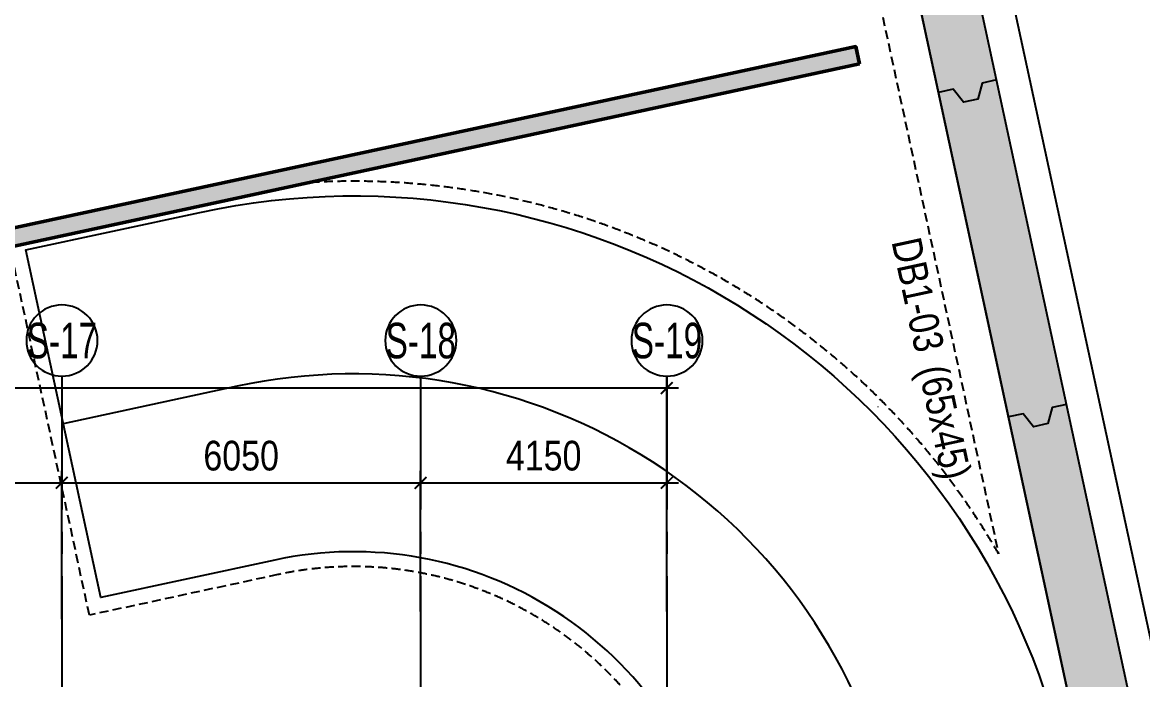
# Model space of a CAD drawing. Header units: millimetres. Extents: x -80883 to 1373228, y -532110 to 182357.
# Drawn here: x 1136592 to 1155477, y -320396 to -309309 of the extents above; entities that cross this region are included whole.
import ezdxf
from ezdxf.enums import TextEntityAlignment as Align
from ezdxf.xclip import XClip

# ---------------------------------------------------------------- set-up
doc = ezdxf.new("R2010")
doc.units = ezdxf.units.MM
doc.header["$LTSCALE"] = 100
doc.header["$XCLIPFRAME"] = 0
doc.header["$PDMODE"] = 32
doc.header["$PDSIZE"] = 2.5
for name, pattern in [('CENTER2', [1.125, 0.75, -0.125, 0.125, -0.125]), ('DASHED', [4.5, 3, -1.5]), ('Xref_ST_MBDV Cot vach 30.7.2022$0$DASHDOT', [1, 0.5, -0.25, 0, -0.25])]:
    doc.linetypes.add(name, pattern=pattern)
for name, color, linetype in [('ccu11-Khuat', 9, 'DASHED'), ('ccu11-Thay', 7, 'Continuous'), ('ccu12-Hatch', 250, 'Continuous'), ('ccu12-Manh', 8, 'Continuous'), ('ccu12-Text', 31, 'Continuous'), ('ccu12-Truc', 13, 'CENTER2'), ('KC-Betong', 6, 'Continuous'), ('KC2-DIM', 251, 'Continuous'), ('KT-Dim', 8, 'Continuous'), ('Xref_ST_MBDV Cot vach 30.7.2022$0$Xref_ST_MBDV Cot vach 30.7.2022|Xref_ST_MBDV Cot vach 30.7.2022|Xref_ST_MBDV Cot vach 30.7.2022|Xref_ST_MBDV Cot vach 30.7.2022|A-CORE-OTLN', 2, 'Continuous'), ('Xref_ST_MBDV Cot vach 30.7.2022$0$Xref_ST_MBDV Cot vach 30.7.2022|Xref_ST_MBDV Cot vach 30.7.2022|Xref_ST_MBDV Cot vach 30.7.2022|Xref_ST_MBDV Cot vach 30.7.2022|A-WALL-PATT', 251, 'Continuous'), ('Xref_ST_MBDV Cot vach 30.7.2022$0$Xref_ST_MBDV Cot vach 30.7.2022|Xref_ST_MBDV Cot vach 30.7.2022|Xref_ST_MBDV Cot vach 30.7.2022|Xref_ST_MBDV Cot vach 30.7.2022|ccu12-Thay', 7, 'Continuous'), ('Xref_ST_MBDV Cot vach 30.7.2022$0$Xref_ST_MBDV Cot vach 30.7.2022|Xref_ST_MBDV Cot vach 30.7.2022|Xref_ST_MBDV Cot vach 30.7.2022|Xref_ST_MBDV Cot vach 30.7.2022|Site_plot line', 1, 'Xref_ST_MBDV Cot vach 30.7.2022$0$DASHDOT'), ('Xref_ST_MBDV Cot vach 30.7.2022|Xref_ST_MBDV Cot vach 30.7.2022|Xref_ST_MBDV Cot vach 30.7.2022|Xref_ST_MBDV Cot vach 30.7.2022|A-GRID-SYM', 50, 'Continuous')]:
    doc.layers.add(name, color=color, linetype=linetype)
for name, color, linetype, lineweight in [('ccu12-Tencaukien', 9, 'Continuous', 15), ('KT-Net cot', 2, 'Continuous', 50), ('KT-Vat lieu', 250, 'Continuous', 9)]:
    doc.layers.add(name, color=color, linetype=linetype, lineweight=lineweight)
doc.styles.add('Arial Narrow', font='ARIALN.TTF')
doc.styles.add('HBA-Text', font='GOTHIC.TTF')
doc.dimstyles.new('ccu12-200', dxfattribs={"dimscale": 200, "dimtxt": 2.5, "dimasz": 1, "dimexe": 1, "dimexo": 2, "dimgap": 1, "dimtad": 1, "dimdec": 0, "dimrnd": 5, "dimdsep": 46, "dimtxsty": 'Arial Narrow', "dimblk": 'ARCHTICK', "dimcen": -1, "dimdle": 1, "dimclrd": 256, "dimclre": 256, "dimclrt": 3, "dimadec": 0, "dimazin": 2, "dimtfac": 0.1, "dimtdec": 0, "dimtmove": 0, "dimatfit": 1, "dimldrblk": 'ARCHTICK', "dimfxl": 1, "dimtvp": 0.8333333333333334, "dimtolj": 1, "dimtzin": 12, "dimarcsym": 0})

# ---------------------------------------------------------------- blocks, each defined once
blk = doc.blocks.new('MBKC-B1-PN')
at = {"layer": 'ccu11-Khuat', "ltscale": 0.5}
for points in [[(64992.858256415, -41259.67588329985), (86647.00724546285, -40575.28673728317), (86647.00724546285, -34672.34070721071), (99736.2720188559, -34258.64859011065, 0.4681895009446196), (103567.4013430104, -29357.2740589765), (100869.7479684651, -16842.34034781862, 0.4142135623734859), (93680.75955739152, -12203.00358212186), (90503.73006778164, -12887.82737116754), (89165.48201694572, -6679.436848046898)], [(92310.27698922902, 50866.59806175606), (105829.3848882704, -11851.1479566737, 0.2837891548357015), (94227.44293558202, -5588.307141001336)]]:
    blk.add_lwpolyline(points, format="xyb", dxfattribs=at)
at = {"layer": 'ccu11-Thay'}
blk.add_lwpolyline([(86897.00724546285, -41217.70993746206), (86897.00724546285, -34914.56417634879), (99744.1694382194, -34508.52382051066, 0.4681895009446107), (103811.7882268277, -29304.59530597302), (101114.1348522825, -16789.66159481514, 0.4142135623734772), (93628.0808043878, -11958.61669830448), (90695.43819859531, -12590.76173434639), (89431.14812650462, -6725.476522729441), (92363.79073229712, -6093.331486687588, -0.4032773817334345), (106873.8511256131, -15076.61661195703), (107889.4423621271, -18323.41632070072)], format="xyb", dxfattribs=at)
at = {"layer": 'ccu12-Manh'}
blk.add_lwpolyline([(104869.852232174, -19975.9190022315), (104046.7774580917, -16157.51655877364, 0.4142135623734784), (92995.93576834258, -9025.974092496035), (90063.29316254985, -9658.119128538005)], format="xyb", dxfattribs=at)
at = {"layer": 'Xref_ST_MBDV Cot vach 30.7.2022$0$Xref_ST_MBDV Cot vach 30.7.2022|Xref_ST_MBDV Cot vach 30.7.2022|Xref_ST_MBDV Cot vach 30.7.2022|Xref_ST_MBDV Cot vach 30.7.2022|A-CORE-OTLN', "color": 6}
blk.add_lwpolyline([(64968.80776126822, -41910.76057298976), (105785.5588329486, -40620.72874475905), (111202.0284154708, -33691.14119643258), (92975.20629092352, 50866.59806175559)], dxfattribs=at)
blk = doc.blocks.new('Xref_ST_MBDV Cot vach 30.7.2022$0$Tuong Vay01-flat-1')
at = {"layer": 'Xref_ST_MBDV Cot vach 30.7.2022$0$Xref_ST_MBDV Cot vach 30.7.2022|Xref_ST_MBDV Cot vach 30.7.2022|Xref_ST_MBDV Cot vach 30.7.2022|Xref_ST_MBDV Cot vach 30.7.2022|A-WALL-PATT'}
h = blk.add_hatch(dxfattribs=at)
h.set_pattern_fill('ACET-2D-VATLIEU04', color=256, scale=50, pattern_type=2)
h.set_pattern_definition([(49.99999999999999, (-11139561.83942936, -1407213.44759845), (-225.902473859489, 189.5546824974008), [37.49999998626113, -412.4999998488724]), (355, (-11139561.83942936, -1407213.44759845), (32.12721218541265, 367.2157156157773), [29.99999999490911, -329.9999999440002]), (100.4514, (-11139531.95358936, -1407216.06226845), (-341.2315265778452, -62.9441868767608), [31.87009499667636, -350.57105596344]), (46.18420000000001, (-11139561.83942936, -1407113.44759845), (-319.1804974675179, 306.2520974436775), [56.24999996954708, -618.749999665018]), (96.6356, (-11139517.37105686, -1407120.34425195), (-516.9959221575409, -60.14402179722674), [47.80514400473094, -525.8565000520404]), (351.1842, (-11139561.83942936, -1407113.44759845), (84.74077420309186, 546.3954293043353), [45.00000000792112, -495.0000000871323]), (21, (-11139511.83942936, -1407138.44759845), (-105.6808218676597, 275.3079533968121), [37.49999999934682, -412.499999992815]), (326.0000000000001, (-11139511.83942936, -1407138.44759845), (206.1288045682013, 305.5985201385338), [30.00000001746614, -330.0000001921275]), (71.4514, (-11139486.96831286, -1407155.22340145), (-328.9637652803212, 110.3801005582791), [31.87009499870726, -350.5710559857798]), (37.50000000000001, (-11139561.83942936, -1407213.44759845), (-78.13452938385308, 101.8269011885859), [0, -325.9999998517854, 0, -334.9999998476936, 0, -331.2499998493985]), (7.499999999999999, (-11139561.83942936, -1407213.44759845), (-23.27934638224542, 176.8241910238285), [0, -191.0000000278261, 0, -318.5000000464012, 0, -126.2500000183929]), (327.5, (-11139673.33942936, -1407213.44759845), (71.94441751949489, 112.9301145330537), [0, -125.0000000614986, 0, -390.0000001918756, 0, -517.5000002546042]), (317.5, (-11139723.33942936, -1407213.44759845), (158.0205495897681, 172.4491691102739), [0, -162.4999999478019, 0, -258.9999999168043, 0, -367.4999998819521]), (45, (-11139561.83942936, -1407213.44759845), (-150.2601910028607, 150.2601910026278), []), (45, (-11139561.83942936, -1407152.19759845), (-150.2601910028607, 150.2601910026278), [])])
h.paths.add_polyline_path([(-82665.42454257607, -118500.0088302612), (-81837.41861176863, -121132.0343658989), (-80902.71611081436, -123728.0834242017), (-79862.87874617614, -126283.8385967175), (-78719.63840653747, -128795.0430432414), (-77474.89874527603, -131257.5152608277), (-76130.7324262727, -133667.1548922951), (-74689.37767251953, -136019.9495540815), (-73153.2345392555, -138311.981517314), (-71524.86091735773, -140539.4342316107), (-69806.96827445179, -142698.5986796832), (-68002.4171395041, -144785.8795539467), (-66114.21234000102, -146797.8012427511), (-64145.497998368, -148731.0136179249), (-62099.55229647644, -150582.2976132843), (-59979.78201714717, -152348.5705846979), (-57789.71687134914, -154026.8914431464), (-55533.00362077914, -155614.4655520306), (-53213.40000534989, -157108.6493807235), (-50834.76848621853, -158506.954906286), (-48401.06981415115, -159807.0537564463), (-45916.35643433966, -161006.7810866404), (-43384.76573854871, -162104.1391847725), (-40810.51317570359, -163097.3007977149), (-38197.88523275405, -163984.6121738681), (-35551.23229684308, -164764.5958169776), (-32874.96141154505, -165435.9529462866), (-30173.5289383363, -165997.5656592443), (-27451.44813587703, -166448.4963081502), (-24701.85157574899, -166789.3238736566), (-4396.734290909022, -168938.2567786218), (36420.01678077132, -167648.2249503911), (41836.4863632936, -160718.6374020646), (12445.38596707024, -24367.66042796941), (8472.910947457654, -9248.974452903174), (-4718.707271176856, -5521.400683149928), (-10557.45827306993, -9946.818014640827), (-34021.18647153303, -27848.24941525888), (-39776.65152562223, -32008.57135346811), (-41248.85870469548, -35293.77142358455), (-45787.31564925052, -38574.38242801698), (-49368.4870454669, -38942.00303377653), (-57644.18705056235, -44924.06981060421), (-59844.65461433306, -46601.45355761005), (-61968.93197572604, -48362.30333496258), (-64019.60134904832, -50208.3517090485), (-65993.2459566202, -52136.53199238679), (-67886.59205765836, -54143.61763671576), (-69696.47008413821, -56226.27801198442), (-71419.8706161473, -58381.05012253253), (-73053.93764149398, -60604.33085121214), (-74595.93274202198, -62892.42844269238), (-76043.29574720934, -65241.53179885377), (-77393.615911806, -67647.72832025355), (-78644.64476583898, -70107.01135663176), (-79794.29917307012, -72615.28586126259), (-80840.66479975358, -75168.37520986283), (-81781.99930225872, -77762.02815519366), (-82616.73522835784, -80391.9259061541), (-83343.48262714595, -83053.68931881292), (-83961.03136360087, -85742.88618860021), (-84468.3531336058, -88455.03863057657), (-84864.60300002433, -91185.62932156771), (-85149.1148865223, -93930.11565387133), (-85321.41487544402, -96683.60341540864), (-85381.30445068702, -99529.50948559865), (-85328.50406530127, -102200.8374458619), (-85163.21024433896, -104955.3926120612), (-84885.69993967563, -107700.5945179402), (-84496.42936686985, -110432.1923394061), (-83996.04728951491, -113145.6335586284), (-83385.3738030456, -115836.3975027683)], flags=16)
h.paths.add_polyline_path([(-83625.45879450254, -118780.6341908188), (-82785.20518665202, -121451.592054751), (-81836.67593448795, -124086.0436255364), (-80781.45706173405, -126679.6041032514), (-79621.30565389246, -129227.9548506811), (-78358.15352366865, -131726.8525110248), (-76994.10399421491, -134172.1360737709), (-75531.42839684151, -136559.7338032422), (-73972.56228888594, -138885.6700187323), (-72320.10139823705, -141146.0717144171), (-70576.79730102606, -143337.1750085717), (-68745.55283991061, -145455.3314108832), (-66829.41729043424, -147497.0138977058), (-64831.58128353581, -149458.8227850739), (-62755.37149274349, -151337.4913895966), (-60604.24509477988, -153129.8914679771), (-58381.7840128839, -154833.0384259534), (-56091.68895242736, -156444.0962880657), (-53737.77323871478, -157960.3824199464), (-51323.95646727085, -159379.3719952791), (-48854.25797718205, -160698.7021999834), (-46332.79015832208, -161916.1761666269), (-43763.75160367042, -163029.7666325136), (-41151.42011806555, -164037.6193153583), (-38500.14559506811, -164938.0560009221), (-35814.34277378954, -165729.5773374715), (-33098.48388773762, -166410.8653324069), (-30357.09121792205, -166980.7855469028), (-27594.72956264392, -167438.3889849058), (-24815.98988816142, -167782.8289991841), (-4433.735052675009, -169939.9255319908), (36919.56229590811, -168632.9359166666), (42912.68845487945, -160965.5998827359), (13418.22973546013, -24135.12373521132), (9294.838300889242, -8442.070929647249), (-4925.935208282433, -4423.687328800617), (-11162.76267831214, -9150.82235655561), (-34617.47974592447, -27045.37879939191), (-40579.63196872547, -31355.10398377781), (-42051.83914779872, -34640.30405389448), (-46155.98199344426, -37606.97231750819), (-49737.15338966064, -37974.59292326774), (-58240.31235744618, -44121.0777798905), (-60467.11885703541, -45818.53930653841), (-62622.81900685839, -47605.43596977205), (-64703.8232677374, -49478.79233927629), (-66706.66158131324, -51435.49383058609), (-68628.013630962, -53472.26783320424), (-70464.66541309468, -55585.73726807744), (-72213.55809716694, -57772.38228180911), (-73871.79587351345, -60028.54927773564), (-75436.60120790266, -62350.49395546387), (-76905.37393212318, -64734.34577669739), (-78275.66833624989, -67176.13529814105), (-79545.20269040763, -69671.7966022063), (-80711.86304414831, -72217.17406733404), (-81773.70674647763, -74808.02928769216), (-82728.96568063274, -77440.04813065287), (-83576.04920824617, -80108.84792049509), (-84313.5468179807, -82809.98473610263), (-84940.23047422245, -85538.9608107484), (-85455.05666192248, -88291.23202148662), (-85857.16812421381, -91062.21545574092), (-86145.88844638877, -93847.29761108034), (-86320.75738810934, -96641.83923533), (-86381.51240370423, -99528.87035845965), (-86327.91179009154, -102240.684236032), (-86160.19218073785, -105035.6641918905), (-85878.57688103244, -107821.473743778), (-85483.548480995, -110593.4755141111), (-84975.76463904232, -113347.0545681345), (-84356.0573821161, -116077.6233250971)])
at = {"layer": 'Xref_ST_MBDV Cot vach 30.7.2022$0$Xref_ST_MBDV Cot vach 30.7.2022|Xref_ST_MBDV Cot vach 30.7.2022|Xref_ST_MBDV Cot vach 30.7.2022|Xref_ST_MBDV Cot vach 30.7.2022|A-CORE-OTLN', "color": 6}
for points in [[(-4433.735052675009, -169939.9255319908), (36919.56229590811, -168632.9359166666), (42912.68845487945, -160965.5998827359), (13418.22973546013, -24135.12373521132)], [(-4396.734290909022, -168938.2567786218), (36420.01678077132, -167648.2249503911), (41836.4863632936, -160718.6374020646), (12445.38596707024, -24367.66042796941)]]:
    blk.add_lwpolyline(points, dxfattribs=at)
at = {"layer": 'Xref_ST_MBDV Cot vach 30.7.2022$0$Xref_ST_MBDV Cot vach 30.7.2022|Xref_ST_MBDV Cot vach 30.7.2022|Xref_ST_MBDV Cot vach 30.7.2022|Xref_ST_MBDV Cot vach 30.7.2022|ccu12-Thay', "ltscale": 10}
for points in [[(36428.30904737301, -130883.3145866711), (36184.08561728895, -130935.958106447), (36114.52443474531, -131206.8654371127), (35869.97409719415, -131259.5794233456), (35694.98494218662, -131041.3860789109), (35450.76151210442, -131094.029598685)], [(37608.31311465055, -136357.5807841818), (37364.08968456648, -136410.2243039578), (37294.52850202285, -136681.1316346235), (37049.97816447169, -136733.8456208564), (36874.98900946416, -136515.6522764217), (36630.76557938196, -136568.2957961957)]]:
    blk.add_lwpolyline(points, dxfattribs=at)
at = {"layer": 'Xref_ST_MBDV Cot vach 30.7.2022$0$Xref_ST_MBDV Cot vach 30.7.2022|Xref_ST_MBDV Cot vach 30.7.2022|Xref_ST_MBDV Cot vach 30.7.2022|Xref_ST_MBDV Cot vach 30.7.2022|Site_plot line', "ltscale": 5000}
blk.add_line((43504.5996052511, -161101.4292471041), (13953.29380807281, -24007.22855418688), dxfattribs=at)
blk = doc.blocks.new('_ARCHTICK')
at = {"color": 0, "linetype": 'ByBlock', "const_width": 0.15}
blk.add_lwpolyline([(-0.5, -0.5), (0.5, 0.5)], dxfattribs=at)
blk = doc.blocks.new('*D1077')
at = {"layer": 'Defpoints', "color": 0, "transparency": 16777216}
for p in [(398999.3874795341, -68274.78057617624), (398999.3874795341, -70975.64417300106, -7.594823728268585e-05), (390299.3874795341, -71117.965626513, -7.594823728268585e-05)]:
    blk.add_point(p, dxfattribs=at)
at = {"layer": 'KT-Dim', "lineweight": -2, "transparency": 16777216}
for p, q in [((390299.3874795341, -70717.965626513), (390299.3874795341, -68074.78057617624)), ((398999.3874795341, -70575.64417300106), (398999.3874795341, -68074.78057617624)), ((390099.3874795341, -68274.78057617624), (399199.3874795341, -68274.78057617624))]:
    blk.add_line(p, q, dxfattribs=at)
at = {"layer": 'KT-Dim', "lineweight": -2, "transparency": 16777216, "xscale": 200, "yscale": 200, "zscale": 200, "rotation": 180}
blk.add_blockref('_ARCHTICK', (390299.3874795341, -68274.78057617624), dxfattribs=at)
at = {"layer": 'KT-Dim', "lineweight": -2, "transparency": 16777216, "xscale": 200, "yscale": 200, "zscale": 200}
blk.add_blockref('_ARCHTICK', (398999.3874795341, -68274.78057617624), dxfattribs=at)
at = {"layer": 'KT-Dim', "color": 3, "transparency": 16777216, "insert": (394649.3874795341, -67819.4940823154), "char_height": 500, "attachment_point": 5, "style": 'Arial Narrow'}
blk.add_mtext('\\A1;8700', dxfattribs=at)
blk = doc.blocks.new('*D1078')
at = {"layer": 'Defpoints', "color": 0, "transparency": 16777216}
for p in [(405049.3874795341, -68274.78057617624), (398999.3874795341, -70975.64417300106), (405049.3874795341, -70845.41449127195, -7.59482372827136e-05)]:
    blk.add_point(p, dxfattribs=at)
at = {"layer": 'KT-Dim', "lineweight": -2, "transparency": 16777216}
for p, q in [((398999.3874795341, -70575.64417300106), (398999.3874795341, -68074.78057617624)), ((405049.3874795341, -70445.41449127195), (405049.3874795341, -68074.78057617624)), ((398799.3874795341, -68274.78057617624), (405249.3874795341, -68274.78057617624))]:
    blk.add_line(p, q, dxfattribs=at)
at = {"layer": 'KT-Dim', "lineweight": -2, "transparency": 16777216, "xscale": 200, "yscale": 200, "zscale": 200, "rotation": 180}
blk.add_blockref('_ARCHTICK', (398999.3874795341, -68274.78057617624), dxfattribs=at)
at = {"layer": 'KT-Dim', "lineweight": -2, "transparency": 16777216, "xscale": 200, "yscale": 200, "zscale": 200}
blk.add_blockref('_ARCHTICK', (405049.3874795341, -68274.78057617624), dxfattribs=at)
at = {"layer": 'KT-Dim', "color": 3, "transparency": 16777216, "insert": (402024.3874795341, -67819.4940823154), "char_height": 500, "attachment_point": 5, "style": 'Arial Narrow'}
blk.add_mtext('\\A1;6050', dxfattribs=at)
blk = doc.blocks.new('*D1079')
at = {"layer": 'Defpoints', "color": 0, "transparency": 16777216}
for p in [(409199.3874795341, -68274.78057617624), (409199.3874795341, -70726.58228353027), (405049.3874795341, -70845.41449127195, -7.59482372827136e-05)]:
    blk.add_point(p, dxfattribs=at)
at = {"layer": 'KT-Dim', "lineweight": -2, "transparency": 16777216}
for p, q in [((405049.3874795341, -70445.41449127195), (405049.3874795341, -68074.78057617624)), ((409199.3874795341, -70326.58228353027), (409199.3874795341, -68074.78057617624)), ((404849.3874795341, -68274.78057617624), (409399.3874795341, -68274.78057617624))]:
    blk.add_line(p, q, dxfattribs=at)
at = {"layer": 'KT-Dim', "lineweight": -2, "transparency": 16777216, "xscale": 200, "yscale": 200, "zscale": 200, "rotation": 180}
blk.add_blockref('_ARCHTICK', (405049.3874795341, -68274.78057617624), dxfattribs=at)
at = {"layer": 'KT-Dim', "lineweight": -2, "transparency": 16777216, "xscale": 200, "yscale": 200, "zscale": 200}
blk.add_blockref('_ARCHTICK', (409199.3874795341, -68274.78057617624), dxfattribs=at)
at = {"layer": 'KT-Dim', "color": 3, "transparency": 16777216, "insert": (407124.3874795341, -67819.4940823154), "char_height": 500, "attachment_point": 5, "style": 'Arial Narrow'}
blk.add_mtext('\\A1;4150', dxfattribs=at)
blk = doc.blocks.new('*D1080')
at = {"layer": 'Defpoints', "color": 0, "transparency": 16777216}
for p in [(409199.3874795341, -66674.78057617624), (381599.3874795341, -70845.41449127195), (409199.3874795341, -70845.41449127195)]:
    blk.add_point(p, dxfattribs=at)
at = {"layer": 'KT-Dim', "lineweight": -2, "transparency": 16777216}
for p, q in [((381599.3874795341, -70445.41449127195), (381599.3874795341, -66474.78057617624)), ((409199.3874795341, -70445.41449127195), (409199.3874795341, -66474.78057617624)), ((381399.3874795341, -66674.78057617624), (409399.3874795341, -66674.78057617624))]:
    blk.add_line(p, q, dxfattribs=at)
at = {"layer": 'KT-Dim', "lineweight": -2, "transparency": 16777216, "xscale": 200, "yscale": 200, "zscale": 200, "rotation": 180}
blk.add_blockref('_ARCHTICK', (381599.3874795341, -66674.78057617624), dxfattribs=at)
at = {"layer": 'KT-Dim', "lineweight": -2, "transparency": 16777216, "xscale": 200, "yscale": 200, "zscale": 200}
blk.add_blockref('_ARCHTICK', (409199.3874795341, -66674.78057617624), dxfattribs=at)
at = {"layer": 'KT-Dim', "color": 3, "transparency": 16777216, "insert": (395399.3874795341, -66219.4940823154), "char_height": 500, "attachment_point": 5, "style": 'Arial Narrow'}
blk.add_mtext('\\A1;27600', dxfattribs=at)
blk = doc.blocks.new('GRID-SYM-flat-73')
at = {"layer": 'Xref_ST_MBDV Cot vach 30.7.2022|Xref_ST_MBDV Cot vach 30.7.2022|Xref_ST_MBDV Cot vach 30.7.2022|Xref_ST_MBDV Cot vach 30.7.2022|A-GRID-SYM'}
blk.add_circle((-7.267935535991315e-20, -1.216128191088018e-17, -4.068591107726854e-07), 900.0000000000003, dxfattribs=at)
at = {"layer": 'Xref_ST_MBDV Cot vach 30.7.2022|Xref_ST_MBDV Cot vach 30.7.2022|Xref_ST_MBDV Cot vach 30.7.2022|Xref_ST_MBDV Cot vach 30.7.2022|A-GRID-SYM', "style": 'HBA-Text'}
blk.add_attdef('GRID', text='', height=900.0000000000003, rotation=359.6302510781834, dxfattribs=at).set_placement((-7.267935535991315e-20, -1.216128191088018e-17, -4.068591107726854e-07), align=Align.MIDDLE_CENTER)
blk = doc.blocks.new('*U699')
at = {"layer": 'ccu12-Tencaukien', "color": 8, "ltscale": 10000}
blk.add_line((360.6565736538532, -155.3215232637356), (354.4065714950475, -155.3215232637356), dxfattribs=at)
at = {"layer": 'ccu12-Text', "color": 2, "style": 'Arial Narrow', "width": 0.8}
blk.add_attdef('SH', text='', height=300, dxfattribs=at).set_placement((275.6048113084853, 5.864471777974813), align=Align.BOTTOM_RIGHT)
at = {"layer": 'ccu12-Text', "color": 31, "style": 'Arial Narrow', "width": 0.8}
for tag, p in [('(', (507.5315725744504, -75.41116959831947)), ('KT', (632.605666770517, -75.41116959831947)), (')', (962.8971199221714, -75.41116959831947))]:
    blk.add_attdef(tag, text='', height=250, dxfattribs=at).set_placement(p, align=Align.BOTTOM_LEFT)
blk = doc.blocks.new('Vach-NN-PN')
at = {"layer": 'KT-Vat lieu'}
h = blk.add_hatch(dxfattribs=at)
h.set_pattern_fill('BTCT', color=256, scale=40)
h.set_pattern_definition([(49.99999999999999, (108165.766868453, -54076.05759553041), (286.9040730403014, -25.10085399303804), [30, -330]), (355, (108165.766868453, -54076.05759553041), (-55.50053344520001, 300.8768534800047), [24, -264]), (100.4514, (108189.6755404533, -54078.14933153044), (231.4037526856086, 275.7758168243814), [25.496076, -280.4568448]), (46.18420000000001, (108165.766868453, -53996.05759553041), (426.8964194502578, -66.20760573160723), [45, -495]), (96.6356, (108201.3415664532, -54001.57491833041), (373.8650822194813, 389.6471483601767), [38.2441152, -420.6852]), (351.1842, (108165.766868453, -53996.05759553041), (373.8647780534509, 389.6474403701299), [36, -396]), (21, (108205.766868453, -54016.05759553041), (238.7628208473847, -161.0475562661355), [30, -330]), (326.0000000000001, (108205.766868453, -54016.05759553041), (97.32613276863269, 290.0600180187412), [24, -264]), (71.4514, (108225.663761653, -54029.47823793039), (336.089051432596, 129.012198683981), [25.496076, -280.4568448]), (37.50000000000001, (108165.766868453, -54076.05759553041), (4.863942126916267, 133.1575415325246), [0, -260.8, 0, -268, 0, -265]), (7.499999999999999, (108165.766868453, -54076.05759553041), (105.2278149768594, 157.7646847529441), [0, -152.8, 0, -254.8, 0, -101]), (327.5, (108076.5668684533, -54076.05759553041), (213.5289744689636, -9.021948693751902), [0, -100, 0, -312, 0, -414]), (317.5, (108036.5668684533, -54076.05759553041), (233.2744677369545, 40.04199293292709), [0, -130, 0, -207.2, 0, -294]), (45, (108165.766868453, -54076.05759553041), (-106.0660171779821, 106.0660171779821), []), (45, (108236.477546453, -54076.05759553041), (-106.0660171779821, 106.0660171779821), [])])
h.paths.add_polyline_path([(105091.726123967, -15518.05671617202), (105028.5116203628, -15224.7924555908), (86552.86320376303, -19207.30618264573), (86616.07770736702, -19500.57044322649)])
at = {"layer": 'KT-Net cot'}
blk.add_lwpolyline([(105091.726123967, -15518.05671617202), (105028.5116203628, -15224.7924555908), (86552.86320376303, -19207.30618264573), (86616.07770736702, -19500.57044322649)], close=True, dxfattribs=at)
blk = doc.blocks.new('Grid-ST-flat-3')
at = {"layer": 'ccu12-Truc', "ltscale": 30}
for p, q in [((398999.3874795341, -66474.78057617624), (398999.3874795341, -104409.5824195731)), ((405049.3874795341, -66474.78057617624), (405049.3874795341, -104409.5824195731)), ((409199.3874795341, -66474.78057617624), (409199.3874795341, -104409.5824195731))]:
    blk.add_line(p, q, dxfattribs=at)
at = {"layer": 'KT-Dim'}
ref = blk.add_blockref('GRID-SYM-flat-73', (399002.7929266859, -65874.79024047928, 2.712394071846536e-07), dxfattribs=dict(at, xscale=-0.6666666666666665, yscale=0.6666666666666665, zscale=0.6666666666666665, rotation=179.6748020054017))
ref.add_attrib('GRID', 'S-17', dxfattribs={"layer": 'Xref_ST_MBDV Cot vach 30.7.2022|Xref_ST_MBDV Cot vach 30.7.2022|Xref_ST_MBDV Cot vach 30.7.2022|Xref_ST_MBDV Cot vach 30.7.2022|A-GRID-SYM', "height": 600, "style": 'HBA-Text', "width": 0.7}).set_placement((399002.7929266859, -65874.79024047928, -7.594823728268585e-05), align=Align.MIDDLE_CENTER)
ref = blk.add_blockref('GRID-SYM-flat-73', (405052.7929266859, -65874.79024047928, 2.712394071846536e-07), dxfattribs=dict(at, xscale=-0.6666666666666665, yscale=0.6666666666666665, zscale=0.6666666666666665, rotation=179.6748020054017))
ref.add_attrib('GRID', 'S-18', dxfattribs={"layer": 'Xref_ST_MBDV Cot vach 30.7.2022|Xref_ST_MBDV Cot vach 30.7.2022|Xref_ST_MBDV Cot vach 30.7.2022|Xref_ST_MBDV Cot vach 30.7.2022|A-GRID-SYM', "height": 600, "style": 'HBA-Text', "width": 0.7}).set_placement((405052.7929266859, -65874.79024047928, -7.594823728268585e-05), align=Align.MIDDLE_CENTER)
ref = blk.add_blockref('GRID-SYM-flat-73', (409202.7929266859, -65874.79024047928, 2.712394071846536e-07), dxfattribs=dict(at, xscale=-0.6666666666666665, yscale=0.6666666666666665, zscale=0.6666666666666665, rotation=179.6748020054017))
ref.add_attrib('GRID', 'S-19', dxfattribs={"layer": 'Xref_ST_MBDV Cot vach 30.7.2022|Xref_ST_MBDV Cot vach 30.7.2022|Xref_ST_MBDV Cot vach 30.7.2022|Xref_ST_MBDV Cot vach 30.7.2022|A-GRID-SYM', "height": 600, "style": 'HBA-Text', "width": 0.7}).set_placement((409202.7929266859, -65874.79024047928, -2.531607909422862e-05), align=Align.MIDDLE_CENTER)
for base, p1, p2, picture, middle in [((409199.3874795341, -66674.78057617624), (381599.3874795341, -70845.41449127195), (409199.3874795341, -70845.41449127195), '*D1080', (395399.3874795341, -66219.4940823154)), ((398999.3874795341, -68274.78057617624, 7.594823728268585e-05), (390299.3874795341, -71117.965626513), (398999.3874795341, -70975.64417300106), '*D1077', (394649.3874795341, -67819.4940823154, 7.594823728268585e-05)), ((405049.3874795341, -68274.78057617624), (398999.3874795341, -70975.64417300106), (405049.3874795341, -70845.41449127195, -7.59482372827136e-05), '*D1078', (402024.3874795341, -67819.4940823154)), ((409199.3874795341, -68274.78057617624), (405049.3874795341, -70845.41449127195, -7.59482372827136e-05), (409199.3874795341, -70726.58228353027), '*D1079', (407124.3874795341, -67819.4940823154))]:
    dim = blk.add_linear_dim(base=base, p1=p1, p2=p2, dimstyle='ccu12-200', dxfattribs=at)
    dim.commit()
    dim.dimension.update_dxf_attribs({"geometry": picture, "text_midpoint": middle})

msp = doc.modelspace()

# ---------------------------------------------------------------- hatches: boundary and pattern name
at = {"layer": 'ccu12-Hatch', "ltscale": 0.5}
h = msp.add_hatch(dxfattribs=at)
h.set_pattern_fill('VATLIEU04', color=256, scale=50, pattern_type=2)
h.set_pattern_definition([(49.99999999999999, (826618.0048283928, -166592.8483729344), (358.6300913003767, -31.37606749129755), [37.5, -412.5]), (355, (826618.0048283928, -166592.8483729344), (-69.3756668065, 376.0960668500059), [30, -330]), (100.4514, (826647.8906683929, -166595.4630429344), (289.2546908570108, 344.7197710304768), [31.870095, -350.571056]), (46.18420000000001, (826618.0048283928, -166492.8483729344), (533.6205243128222, -82.75950716450905), [56.25, -618.75]), (96.6356, (826662.4732008928, -166499.7450264345), (467.3313527743517, 487.0589354502209), [47.805144, -525.8565]), (351.1842, (826618.0048283928, -166492.8483729344), (467.3309725668136, 487.0593004626623), [45, -495]), (21, (826668.0048283928, -166517.8483729344), (298.4535260592309, -201.3094453326694), [37.5, -412.5]), (326.0000000000001, (826668.0048283928, -166517.8483729344), (121.6576659607909, 362.5750225234265), [30, -330]), (71.4514, (826692.8759448929, -166534.6241759344), (420.111314290745, 161.2652483549762), [31.870095, -350.571056]), (37.50000000000001, (826618.0048283928, -166592.8483729344), (6.079927658645334, 166.4469269156558), [0, -326, 0, -335, 0, -331.25]), (7.499999999999999, (826618.0048283928, -166592.8483729344), (131.5347687210743, 197.2058559411801), [0, -191, 0, -318.5, 0, -126.25]), (327.5, (826506.5048283928, -166592.8483729344), (266.9112180862045, -11.27743586718988), [0, -125, 0, -390, 0, -517.5]), (317.5, (826456.5048283928, -166592.8483729344), (291.5930846711931, 50.05249116615887), [0, -162.5, 0, -259, 0, -367.5]), (45, (826618.0048283928, -166592.8483729344), (-150.2601910021414, 150.2601910021414), []), (45, (826618.0048283928, -166531.5983729344), (-150.2601910021414, 150.2601910021414), [])])
h.paths.add_polyline_path([(1150707.698200418, -310012.7077435933), (1150644.483696814, -309719.443483012), (1132168.835280214, -313701.957210067), (1132232.049783818, -313995.2214706477)])

# ---------------------------------------------------------------- linework, layer by layer
at = {"layer": 'KC-Betong'}
msp.add_lwpolyline([(1150707.698200418, -310012.7077435933), (1150644.483696814, -309719.443483012), (1132168.835280214, -313701.957210067), (1132232.049783818, -313995.2214706477)], close=True, dxfattribs=at)

# ---------------------------------------------------------------- block references
ref = msp.add_blockref('Xref_ST_MBDV Cot vach 30.7.2022$0$Tuong Vay01-flat-1', (1116587.426605196, -179396.1816894468))
XClip(ref).set_block_clipping_path([(-91541.67363452361, -190955.66829734467), (52438.32550173579, -76158.0499385341)])
msp.add_blockref('Grid-ST-flat-3', (738255.8532795282, -248801.1744403235))
at = {"layer": 'ccu12-Tencaukien', "extrusion": (-8.654578046189631e-07, -6.354457417048731e-07, 0.9999999999994236)}
ref = msp.add_blockref('*U699', (1151390.852081402, -315193.6678841295, -1.77317648755227), dxfattribs=dict(at, xscale=1.815893337873056, yscale=1.815893337873056, zscale=1.815893337873056, rotation=261.7011907708614))
ref.add_attrib('KT', '(65x45)', dxfattribs={"color": 31, "extrusion": (-8.654578046189631e-07, -6.354457417048731e-07, 0.9999999999994236), "height": 499.9999999999999, "rotation": 282.1642570587708, "style": 'Arial Narrow'}).set_placement((1151549.209432923, -315186.0064060914, -0.7961636073883345), align=Align.BOTTOM_LEFT)
ref.add_attrib('SH', 'DB1-03', dxfattribs={"color": 2, "extrusion": (-8.654578046189631e-07, -6.354457417048731e-07, 0.9999999999994236), "height": 499.9999999999999, "rotation": 282.1642570587708, "style": 'Arial Narrow'}).set_placement((1151504.169095879, -314934.930271314, -0.7959070328089174), align=Align.BOTTOM_RIGHT)
at = {"layer": 'KC2-DIM', "ltscale": 0.5}
msp.add_blockref('MBKC-B1-PN', (1047218.43611474, -306420.8296897365), dxfattribs=at)
at = {"layer": 'KT-Net cot'}
msp.add_blockref('Vach-NN-PN', (1045612.52361667, -294491.8028398871), dxfattribs=at)

doc.saveas('drawing.dxf')
